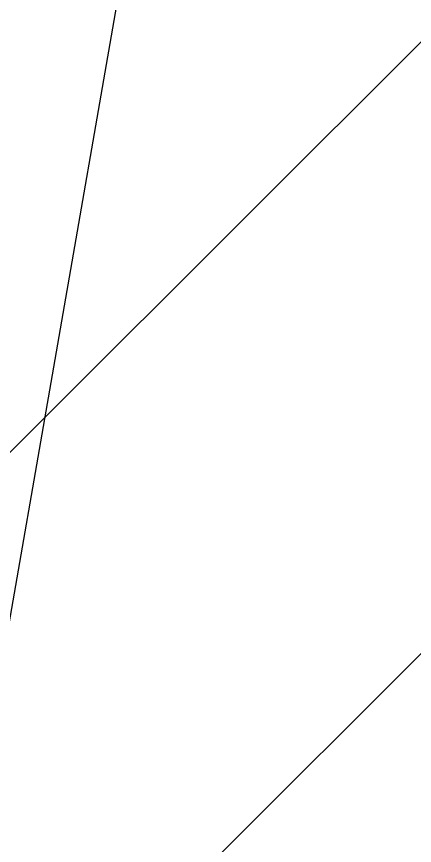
# Model space of a CAD drawing. Header units: metres. Extents: x -1147 to -802, y 5 to 567.
# Drawn here: x -1040.267 to -1039.716, y 515.829 to 516.979 of the extents above; entities that cross this region are included whole.
import ezdxf

# ---------------------------------------------------------------- set-up
doc = ezdxf.new("R2010")
doc.units = ezdxf.units.M
doc.layers.add('A-DETL-GENF', color=7, linetype='Continuous', lineweight=9)
doc.layers.add('A-FLOR', color=7, linetype='Continuous', lineweight=50)
pattern_1 = [(45, (100.7304, 3.6), (-0.42426407, 0.42426407), [])]

msp = doc.modelspace()

# ---------------------------------------------------------------- hatches: boundary and pattern name
at = {"layer": 'A-DETL-GENF'}
h = msp.add_hatch(dxfattribs=at)
h.set_pattern_fill('FP_4', color=256, style=0, pattern_type=2)
h.set_pattern_definition(pattern_1)
h.paths.add_polyline_path([(-1044.8599, 504.6318), (-1044.8599, 504.6318), (-1044.8514, 509.3818), (-1041.7374, 509.3762), (-1041.7364, 509.9226), (-1041.3603, 509.9228), (-1039.424, 521.0371), (-1052.6625, 521.0588), (-1052.6625, 504.6456), (-1044.8734, 504.6318)])
h.paths.add_polyline_path([(-1050.2024, 509.9451), (-1050.2024, 509.9451), (-1050.2024, 509.9486)])
h.paths.add_polyline_path([(-1049.0673, 510.0547), (-1049.0673, 510.0548), (-1049.0673, 510.2574)])
h = msp.add_hatch(dxfattribs=at)
h.set_pattern_fill('FP_4', color=256, style=0, pattern_type=2)
h.set_pattern_definition(pattern_1)
h.paths.add_polyline_path([(-1019.6515, 509.337), (-1019.6307, 521.002), (-1039.424, 521.0371), (-1041.3603, 509.9228), (-1041.7364, 509.9226), (-1041.7372, 509.3762), (-1041.5113, 509.3758), (-1041.2914, 509.8156), (-1041.0712, 509.375), (-1026.5283, 509.3492), (-1026.3581, 509.6896), (-1026.1876, 509.3486), (-1019.8399, 509.3373)])

# ---------------------------------------------------------------- linework, layer by layer
at = {"layer": 'A-FLOR', "color": 252, "lineweight": 25, "true_color": 0x888888}
msp.add_line((-1041.3603, 509.9228), (-1035.3928, 544.1752), dxfattribs=at)

doc.saveas('drawing.dxf')
